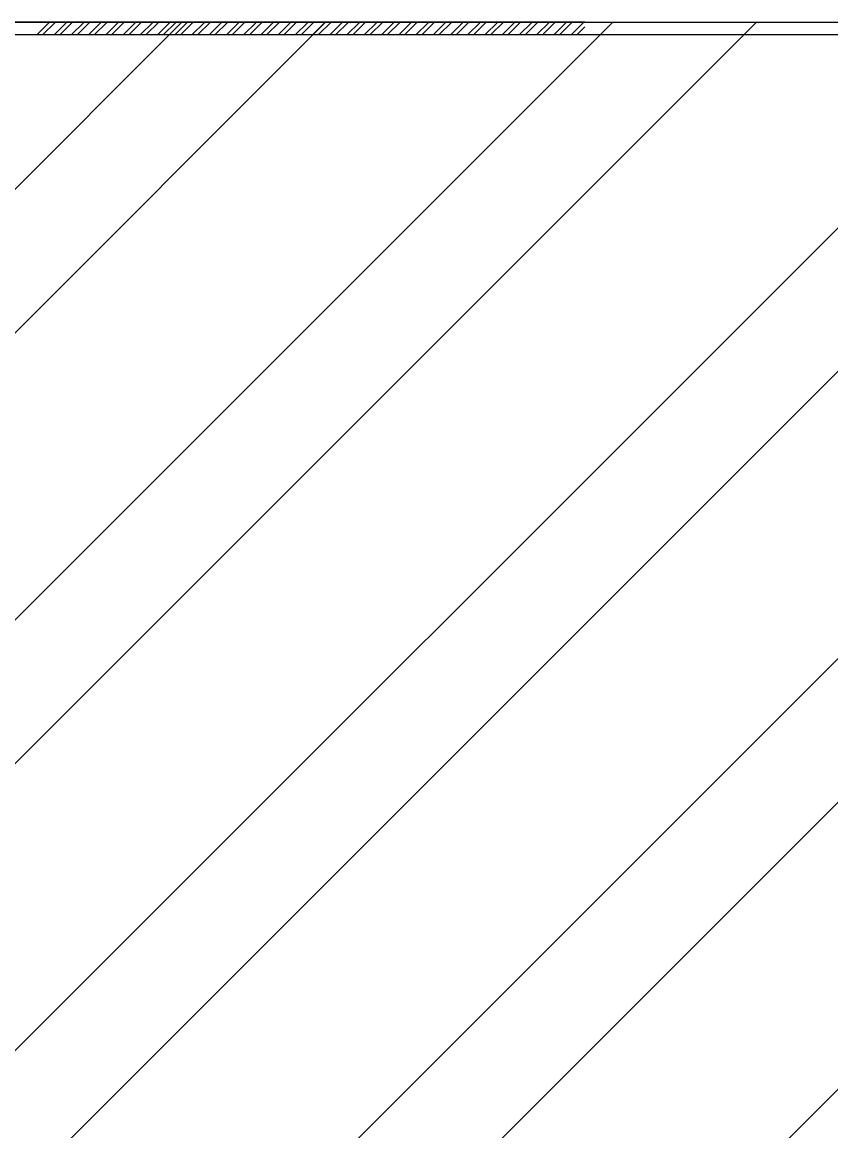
# Model space of a CAD drawing. Extents: x 820 to 5791, y 1495 to 5010.
# Drawn here: x 2738.91 to 2751.55, y 2082.71 to 2100.04 of the extents above; entities that cross this region are included whole.
import ezdxf

# ---------------------------------------------------------------- set-up
doc = ezdxf.new("R2010")
doc.units = 0
doc.header["$LTSCALE"] = 20
doc.layers.get('0').update_dxf_attribs({"linetype": 'CONTINUOUS', "lineweight": 15})
doc.layers.get('DEFPOINTS').update_dxf_attribs({"linetype": 'CONTINUOUS'})
doc.layers.add('_00_TT_PLASTER INTERIOR', color=60, linetype='CONTINUOUS', lineweight=0)
doc.layers.add('ölç', color=63, linetype='CONTINUOUS', lineweight=20)
doc.layers.add('dış ölçü', color=7, linetype='CONTINUOUS', lineweight=20, true_color=0x0d6787)
doc.styles.add('TRS', font='times.ttf', dxfattribs={"width": 0.8})
doc.dimstyles.new('dış ölçü', dxfattribs={"dimtxt": 12, "dimasz": 5, "dimexe": 5, "dimexo": 35, "dimgap": 5, "dimtad": 1, "dimdec": 0, "dimdsep": 46, "dimtxsty": 'TRS', "dimblk": 'DOT', "dimcen": 0, "dimdle": 0.1, "dimclrd": 256, "dimclre": 256, "dimclrt": 73, "dimadec": 0, "dimazin": 0, "dimtfac": 0.3, "dimtdec": 0, "dimtix": 1, "dimtmove": 2, "dimatfit": 3, "dimldrblk": 'DOT', "dimfxl": 1, "dimfxlon": 1, "dimtolj": 1, "dimarcsym": 0})

# ---------------------------------------------------------------- blocks, each defined once
blk = doc.blocks.new('_Dot')
at = {"layer": 'ölç', "color": 0, "lineweight": -2}
blk.add_line((-0.5, 0), (-1, 0), dxfattribs=at)
at = {"layer": 'ölç', "color": 0, "const_width": 0.5}
blk.add_lwpolyline([(-0.25, 0, 1), (0.25, 0, 1)], format="xyb", close=True, dxfattribs=at)
blk = doc.blocks.new('*D175')
at = {"layer": 'DEFPOINTS', "color": 0, "transparency": 16777216}
for p in [(2564.573, 2100.051), (2844.176, 2097.044), (2844.176, 1809.278)]:
    blk.add_point(p, dxfattribs=at)
at = {"layer": 'dış ölçü', "lineweight": -2, "transparency": 16777216}
for p, q in [((2564.573, 1810.278), (2564.573, 1804.278)), ((2844.176, 1810.278), (2844.176, 1804.278)), ((2569.573, 1809.278), (2839.176, 1809.278))]:
    blk.add_line(p, q, dxfattribs=at)
at = {"layer": 'dış ölçü', "lineweight": -2, "transparency": 16777216, "xscale": 5, "yscale": 5, "zscale": 5, "rotation": 180}
blk.add_blockref('_Dot', (2564.573, 1809.278), dxfattribs=at)
at = {"layer": 'dış ölçü', "lineweight": -2, "transparency": 16777216, "xscale": 5, "yscale": 5, "zscale": 5}
blk.add_blockref('_Dot', (2844.176, 1809.278), dxfattribs=at)
at = {"layer": 'dış ölçü', "color": 73, "transparency": 16777216, "insert": (2704.374, 1820.382), "char_height": 12, "attachment_point": 5, "style": 'TRS'}
blk.add_mtext('\\A1;280', dxfattribs=at)
blk = doc.blocks.new('*D180')
at = {"layer": 'DEFPOINTS', "color": 0, "transparency": 16777216}
for p in [(3700.972, 2100.044), (2054.288, 2083.441), (3700.972, 1729.278)]:
    blk.add_point(p, dxfattribs=at)
at = {"layer": 'dış ölçü', "lineweight": -2, "transparency": 16777216}
for p, q in [((2054.288, 1730.278), (2054.288, 1724.278)), ((3700.972, 1730.278), (3700.972, 1724.278)), ((2059.288, 1729.278), (3695.972, 1729.278))]:
    blk.add_line(p, q, dxfattribs=at)
at = {"layer": 'dış ölçü', "lineweight": -2, "transparency": 16777216, "xscale": 5, "yscale": 5, "zscale": 5, "rotation": 180}
blk.add_blockref('_Dot', (2054.288, 1729.278), dxfattribs=at)
at = {"layer": 'dış ölçü', "lineweight": -2, "transparency": 16777216, "xscale": 5, "yscale": 5, "zscale": 5}
blk.add_blockref('_Dot', (3700.972, 1729.278), dxfattribs=at)
at = {"layer": 'dış ölçü', "color": 73, "transparency": 16777216, "insert": (2877.63, 1740.399), "char_height": 12, "attachment_point": 5, "style": 'TRS'}
blk.add_mtext('\\A1;1647', dxfattribs=at)
blk = doc.blocks.new('HGJFG')
h = blk.add_hatch()
h.set_pattern_fill('ANSI32', color=9, scale=0.5)
h.set_pattern_definition([(45, (-70702.7684, -10000), (-3.36759605, 3.36759605), []), (45, (-70700.5234, -10000), (-3.36759605, 3.36759605), [])])
h.paths.add_polyline_path([(-2429.596, -3270.306), (-2347.799, -3270.306), (-2347.799, -3289.34), (-2429.596, -3289.34)])
at = {"color": 9}
for p, q in [((-2416.884, -3270.306), (-2429.896, -3270.306)), ((-2429.596, -3270.306), (-2416.884, -3270.306)), ((-2425.451, -3270.506), (-2425.251, -3270.306)), ((-2425.361, -3270.506), (-2425.161, -3270.306)), ((-2425.182, -3270.506), (-2424.982, -3270.306)), ((-2425.092, -3270.506), (-2424.892, -3270.306)), ((-2424.912, -3270.506), (-2424.712, -3270.306)), ((-2424.822, -3270.506), (-2424.622, -3270.306)), ((-2424.643, -3270.506), (-2424.443, -3270.306)), ((-2424.553, -3270.506), (-2424.353, -3270.306)), ((-2424.373, -3270.506), (-2424.173, -3270.306)), ((-2424.284, -3270.506), (-2424.084, -3270.306)), ((-2424.104, -3270.506), (-2423.904, -3270.306)), ((-2424.014, -3270.506), (-2423.814, -3270.306)), ((-2423.835, -3270.506), (-2423.635, -3270.306)), ((-2423.745, -3270.506), (-2423.545, -3270.306)), ((-2423.565, -3270.506), (-2423.365, -3270.306)), ((-2423.475, -3270.506), (-2423.275, -3270.306)), ((-2423.296, -3270.506), (-2423.096, -3270.306)), ((-2423.206, -3270.506), (-2423.006, -3270.306)), ((-2423.026, -3270.506), (-2422.826, -3270.306)), ((-2422.937, -3270.506), (-2422.737, -3270.306)), ((-2422.757, -3270.506), (-2422.557, -3270.306)), ((-2422.667, -3270.506), (-2422.467, -3270.306)), ((-2422.488, -3270.506), (-2422.288, -3270.306)), ((-2422.398, -3270.506), (-2422.198, -3270.306)), ((-2422.218, -3270.506), (-2422.018, -3270.306)), ((-2422.128, -3270.506), (-2421.928, -3270.306)), ((-2421.949, -3270.506), (-2421.749, -3270.306)), ((-2421.859, -3270.506), (-2421.659, -3270.306)), ((-2421.679, -3270.506), (-2421.479, -3270.306)), ((-2421.59, -3270.506), (-2421.39, -3270.306)), ((-2421.41, -3270.506), (-2421.21, -3270.306)), ((-2421.32, -3270.506), (-2421.12, -3270.306)), ((-2421.141, -3270.506), (-2420.941, -3270.306)), ((-2421.051, -3270.506), (-2420.851, -3270.306)), ((-2420.871, -3270.506), (-2420.671, -3270.306)), ((-2420.781, -3270.506), (-2420.581, -3270.306)), ((-2420.602, -3270.506), (-2420.402, -3270.306)), ((-2420.512, -3270.506), (-2420.312, -3270.306)), ((-2420.332, -3270.506), (-2420.132, -3270.306)), ((-2420.243, -3270.506), (-2420.043, -3270.306)), ((-2420.063, -3270.506), (-2419.863, -3270.306)), ((-2419.973, -3270.506), (-2419.773, -3270.306)), ((-2419.794, -3270.506), (-2419.594, -3270.306)), ((-2419.704, -3270.506), (-2419.504, -3270.306)), ((-2419.524, -3270.506), (-2419.324, -3270.306)), ((-2419.434, -3270.506), (-2419.234, -3270.306)), ((-2419.255, -3270.506), (-2419.055, -3270.306)), ((-2419.165, -3270.506), (-2418.965, -3270.306)), ((-2418.985, -3270.506), (-2418.785, -3270.306)), ((-2418.896, -3270.506), (-2418.696, -3270.306)), ((-2418.716, -3270.506), (-2418.516, -3270.306)), ((-2418.626, -3270.506), (-2418.426, -3270.306)), ((-2418.446, -3270.506), (-2418.246, -3270.306)), ((-2418.357, -3270.506), (-2418.157, -3270.306)), ((-2418.177, -3270.506), (-2417.977, -3270.306)), ((-2418.087, -3270.506), (-2417.887, -3270.306)), ((-2417.908, -3270.506), (-2417.708, -3270.306)), ((-2417.818, -3270.506), (-2417.618, -3270.306)), ((-2417.638, -3270.506), (-2417.438, -3270.306)), ((-2417.548, -3270.506), (-2417.348, -3270.306)), ((-2417.369, -3270.506), (-2417.169, -3270.306)), ((-2417.279, -3270.506), (-2417.079, -3270.306)), ((-2417.099, -3270.506), (-2416.899, -3270.306)), ((-2417.01, -3270.506), (-2416.884, -3270.38)), ((-2416.884, -3270.506), (-2429.596, -3270.506)), ((-2360.837, -3270.506), (-2416.884, -3270.506))]:
    blk.add_line(p, q, dxfattribs=at)
at = {"color": 9, "ltscale": 0.5}
blk.add_lwpolyline([(-2429.596, -3270.306), (-2347.799, -3270.306), (-2347.799, -3289.34), (-2429.596, -3289.34)], close=True, dxfattribs=at)

msp = doc.modelspace()

# ---------------------------------------------------------------- block references
at = {"layer": '_00_TT_PLASTER INTERIOR'}
msp.add_blockref('HGJFG', (5164.587, 5370.35), dxfattribs=at)

# ---------------------------------------------------------------- dimensions: what is measured, and where the dimension line sits
at = {"layer": 'dış ölçü'}
for base, p1, p2, picture, middle in [((3700.972, 1729.278), (2054.288, 2083.441), (3700.972, 2100.044), '*D180', (2877.63, 1740.399)), ((2844.176, 1809.278), (2564.573, 2100.051), (2844.176, 2097.044), '*D175', (2704.374, 1820.382))]:
    dim = msp.add_linear_dim(base=base, p1=p1, p2=p2, dimstyle='dış ölçü', dxfattribs=at)
    dim.commit()
    dim.dimension.update_dxf_attribs({"geometry": picture, "text_midpoint": middle})

doc.saveas('drawing.dxf')
